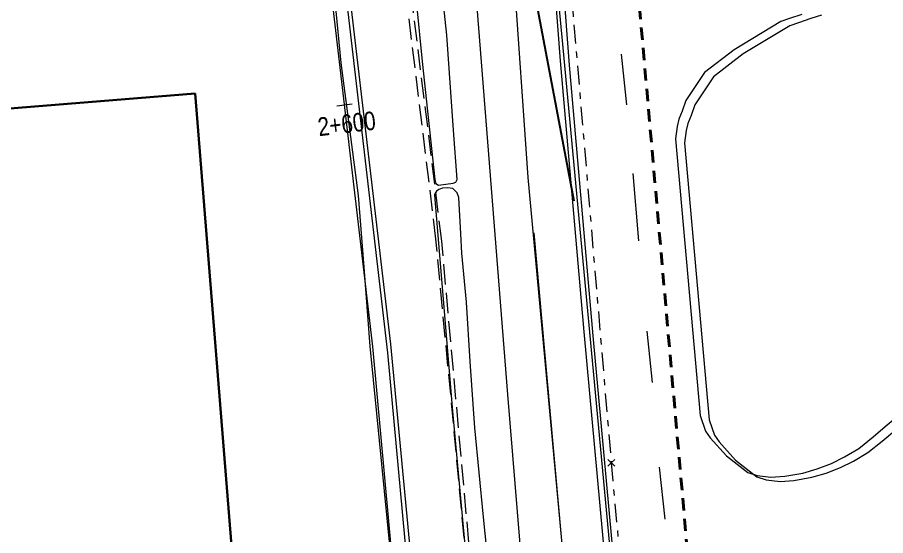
# Model space of a CAD drawing. Header units: metres. Extents: x -703672 to 3951284, y -4124475 to 4104628.
# Drawn here: x 328224.4 to 328280.6, y 4103476.8 to 4103510.3 of the extents above; entities that cross this region are included whole.
import ezdxf

# ---------------------------------------------------------------- set-up
doc = ezdxf.new("R2010")
doc.units = ezdxf.units.M
doc.header["$MEASUREMENT"] = 0
for name, pattern in [('DGN Style 2', [1.3283826688107345, 0.7970296012864407, -0.5313530675242938]), ('DGN Style 3', [1.8597357363350286, 1.328382668810735, -0.5313530675242938]), ('DGN Style 7', [2.6567653376214695, 1.195544401929661, -0.5313530675242938, 0.3985148006432204, -0.5313530675242938])]:
    doc.linetypes.add(name, pattern=pattern)
for name, color, linetype, lineweight in [('C-ALGN-STAT1', 8, 'Continuous', 0), ('C-PADS-OTLN', 9, 'Continuous', 30), ('C-PROP-BASE', 2, 'CONLMT', 0), ('C-PROP-CONS(Alpha)', 7, 'DGN Style 2', 40), ('C-ROAD-CURB', 9, 'Continuous', 0), ('C-ROAD-UPVD', 253, 'Continuous', 0), ('C-SITE-FENC', 6, 'Continuous', 0), ('V-DTCH-BOTD', 252, 'Continuous', 0), ('V-DTCH-TOP~', 252, 'Continuous', 0), ('V-ROAD-ASPH', 9, 'Continuous', 0), ('V-SITE-STRC', 253, 'Continuous', 0)]:
    doc.layers.add(name, color=color, linetype=linetype, lineweight=lineweight)
doc.styles.add('Style-ENGINEERING', font='ENGINEERING.shx')
doc.linetypes.add('CONLMT', pattern='A,0.10417,-0.00902625,[2,dgnlstyle-tsaec.shx,S=4.133597883597883e-05,R=0,X=0,Y=0],-0.00902625', length=0.1222225)
doc.linetypes.add('FENCE', pattern='A,0.1,-0.01302,[7,dgnlstyle-tsaec.shx,S=0.0001240079365079365,R=0,X=0,Y=0],-0.01302', length=0.12604)

msp = doc.modelspace()

# ---------------------------------------------------------------- linework, layer by layer
at = {"layer": 'C-ALGN-STAT1', "flags": 128}
msp.add_lwpolyline([(328246.1185202483, 4103504.697334498), (328245.1252904163, 4103504.581168665)], dxfattribs=at)
at = {"layer": 'C-PADS-OTLN', "flags": 128}
msp.add_lwpolyline([(328239.6210034303, 4103459.826194865), (328235.9466100774, 4103505.388272668), (328205.5453111732, 4103502.936533503), (328209.2197045261, 4103457.3744557), (328239.6210034303, 4103459.826194865)], close=True, dxfattribs=at)
at = {"layer": 'C-PROP-BASE', "linetype": 'ByBlock'}
for p, q in [((328262.6574283276, 4103481.743535928), (328263.1064411339, 4103481.294523122)), ((328262.8821592376, 4103481.518805018), (328262.6576528345, 4103481.294298615)), ((328262.8821592376, 4103481.518805018), (328263.106890147, 4103481.743535927))]:
    msp.add_line(p, q, dxfattribs=at)
at = {"layer": 'C-PROP-BASE', "color": 251, "linetype": 'DGN Style 7'}
msp.add_lwpolyline([(328230.899934731, 4103987.391029525), (328238.0441592374, 4103974.807805018), (328229.1311592376, 4103960.914805018), (328226.9681592374, 4103954.491805018), (328230.9991592374, 4103896.525805018), (328234.1771592374, 4103846.750805018), (328236.4711592373, 4103808.477805017), (328241.7471592374, 4103728.064805018), (328244.7941592374, 4103680.649805018), (328247.8234212537, 4103635.769016811), (328248.0389347309, 4103632.437029525), (328250.159934731, 4103599.819029524), (328251.6602236531, 4103577.536845913), (328252.1671592374, 4103570.319805018), (328252.4291592372, 4103567.960805018), (328254.6901592372, 4103533.160805018), (328259.5721592373, 4103520.414805017), (328262.8821592375, 4103481.518805019), (328272.6141592373, 4103375.546805018)], dxfattribs=at)
at = {"layer": 'C-PROP-CONS(Alpha)', "color": 9, "transparency": 33554661, "flags": 128}
msp.add_lwpolyline([(328051.3527000129, 4102748.37939936), (328033.3155557459, 4102763.759859016), (328008.635876491, 4102785.194791595), (328001.0587122234, 4102791.754994317), (327978.7635198684, 4102811.492673358), (327966.1439298082, 4102822.81362133), (327961.8799502737, 4102829.347595384), (327957.057644274, 4102838.760785415), (327950.9142166439, 4102852.447486374), (327944.9108842695, 4102882.46314165), (327922.9503158275, 4102979.617200589), (327922.1960612735, 4102984.074704956), (327896.895254712, 4103096.805002357), (327873.602682129, 4103197.996084934), (327970.2778919048, 4103222.03458913), (327945.2853782952, 4103305.343080384), (327930.2819876203, 4103330.564998057), (327883.5789010234, 4103409.045375251), (327883.5789010235, 4103409.045375251), (327870.9613363898, 4103413.475533437), (327831.8293273544, 4103476.306306486), (327799.6734495071, 4103521.613691107), (327806.6592676204, 4103526.955593927), (327784.9216440988, 4103571.617824119), (327626.2738909589, 4103555.289453546), (327612.5795421994, 4103537.316554541), (327610.912267143, 4103605.482858766), (327464.3899750119, 4103600.408329677), (327376.9287606052, 4103410.137822579), (327521.4700117525, 4103346.727226583), (327528.8281654069, 4103347.647212733), (327568.3287292437, 4103211.27215154), (327234.5934998402, 4103358.397358307), (327245.9429127203, 4103450.162797557), (327247.4057606828, 4103462.282137395), (327240.1466832621, 4103465.304146356), (327209.4846702361, 4103470.912804143), (327163.5775247305, 4103479.173001934), (327097.1773292364, 4103490.791457197), (327094.8037589096, 4103490.336329404), (327087.5669605479, 4103491.465917642), (327077.449539086, 4103494.95888159), (327074.0302851388, 4103496.139353393), (327072.3445527111, 4103496.70369043), (327040.4265800085, 4103507.290822693), (327024.6254833043, 4103509.746641063), (327005.0554566061, 4103511.621346213), (326997.3663593705, 4103513.401218432), (326987.1858611336, 4103509.176851866), (326924.9401869376, 4103516.679666858), (326868.1898380349, 4103514.452095245, -0.4874798272826256), (326842.7291952347, 4103544.504835935), (326855.8128268328, 4103607.653487044), (326872.3549334486, 4103674.829124694), (326885.7849688843, 4103716.963841686), (326897.1820855098, 4103756.392376348), (326911.8079730987, 4103792.562866542), (326942.7784593481, 4103859.495280759), (326985.0309523789, 4103937.170100313), (327038.3759761521, 4104017.339902852), (327049.9699591843, 4104031.93014326), (327093.2772874826, 4104085.216318096), (327121.0561478767, 4104115.05712215), (327147.4927338528, 4104141.109056442), (327201.0579048989, 4104189.950156559), (327247.8236230445, 4104227.241544621), (327274.2756034104, 4104246.458416275), (327310.9052788371, 4104272.189052842), (327338.7507480193, 4104290.682435896), (327394.3822770293, 4104323.718145463), (327454.7797406209, 4104356.193582261), (327554.8217139727, 4104397.588329164), (327560.1573850386, 4104391.696800068), (327629.8959608893, 4104414.015198105), (327759.0313031515, 4104448.398455133), (327757.2739255879, 4104455.165774307), (328107.0540342975, 4104542.510103815), (328119.3380608568, 4104542.510103815), (328124.6483431717, 4104536.17317302), (328129.4254646109, 4104518.549251009), (328131.921990407, 4104503.029638088), (328135.078302787, 4104500.213224401), (328154.085317786, 4104500.667789092), (328149.8985258908, 4104547.783738694), (328149.7745655841, 4104555.824714896), (328168.0966631506, 4104560.116307975), (328180.1971601305, 4104561.571233069), (328186.8764764442, 4104562.389659171), (328203.8937110046, 4104564.517264253), (328194.5649608789, 4104557.623580912), (328191.4437345657, 4104556.202444898), (328187.3603782359, 4104545.719257489), (328182.8253075863, 4104532.763466077), (328181.3393865761, 4104525.839460123), (328180.4385673145, 4104514.508980992), (328180.3416913476, 4104501.519693172), (328182.9952471908, 4104464.369911368), (328121.0450735461, 4104464.115166628), (328089.3117504606, 4104492.939601823), (327768.6929376793, 4104411.193379837), (327762.394272341, 4104435.44831491), (327630.6153729495, 4104402.081270727), (327568.961239384, 4104381.975780278), (327586.7809209799, 4104362.299684941), (327579.7950375145, 4104360.190021981), (327526.9949811692, 4104339.560635842), (327472.178603134, 4104315.449356015), (327377.0616109308, 4104262.394203749), (327337.8150383515, 4104235.453131521), (327331.8477650884, 4104234.203481648), (327216.3820695355, 4104145.337984444), (327178.5929724798, 4104112.042658567), (327136.6371358891, 4104068.619937841), (327133.1617217513, 4104062.073926368), (327081.9927725713, 4104002.304896605), (327197.9125123062, 4103949.973291562), (327165.5484697489, 4103878.060140899), (327236.1839484199, 4103839.517953459), (327385.373955234, 4103849.829860281), (327376.9496945368, 4103947.711745712), (327522.7087312953, 4103959.659207741), (327570.1209276664, 4103966.104005254), (327619.9429955619, 4103970.187781311), (327675.5802737248, 4103972.189662043), (327840.2462419602, 4103985.686872555), (327861.3262067086, 4103740.757760243), (327930.6420660896, 4103742.354851621), (327992.4427256854, 4103748.227855178), (328033.5029494578, 4103744.724846469), (328070.8848923553, 4103745.586155542), (328069.9830035489, 4103756.769478619), (328241.8330771768, 4103770.442215998), (328288.4642937218, 4103241.598537642), (328052.9743225681, 4103223.495877456), (328046.3409570817, 4103208.988679592), (328077.9633670195, 4102853.33535271), (328045.914018165, 4102815.224954779), (328124.4115326538, 4102748.37939936)], format="xyb", dxfattribs=at)
at = {"layer": 'C-ROAD-CURB', "linetype": 'Continuous', "lineweight": 25}
msp.add_line((328257.9659405699, 4103511.690802379), (328260.4600729101, 4103498.46149266), dxfattribs=at)
at = {"layer": 'C-ROAD-UPVD', "linetype": 'Continuous', "flags": 128}
for points in [[(328258.8039347311, 4103517.729029525), (328259.572934731, 4103507.508029525), (328261.1079347311, 4103489.998029524), (328263.540934731, 4103463.513029525)], [(328275.2179347309, 4103510.511029525), (328274.420934731, 4103510.248029524), (328273.858934731, 4103510.044029525), (328270.8309347311, 4103508.226029525), (328268.9119347311, 4103506.757029525), (328267.719934731, 4103504.937029525), (328267.4779347309, 4103504.247029525), (328267.257934731, 4103503.734029524), (328267.1479347312, 4103503.271029525), (328267.0429347309, 4103502.472029524), (328268.6309347309, 4103484.582029525), (328268.9929347311, 4103483.577029524), (328269.277934731, 4103483.142029525), (328270.3339347311, 4103481.966029525), (328271.7159347311, 4103480.890029524), (328272.3369347309, 4103480.691029524), (328273.2229347311, 4103480.595029525), (328274.1269347309, 4103480.655029525), (328275.290934731, 4103480.856029524), (328276.2159347311, 4103481.123029524), (328277.142934731, 4103481.487029525), (328277.9779347309, 4103481.900029525), (328278.9019347311, 4103482.452029524), (328279.8419347311, 4103483.191029524), (328280.6239347309, 4103483.867029524), (328281.388934731, 4103484.524029525)]]:
    msp.add_lwpolyline(points, dxfattribs=at)
at = {"layer": 'C-SITE-FENC', "linetype": 'FENCE', "ltscale": 80}
msp.add_lwpolyline([(328266.0343603812, 4103286.495770565), (328247.4450829282, 4103489.050895488), (328243.5708050433, 4103522.176370158), (328236.639335882, 4103521.835521806), (328236.5474761, 4103523.703576159), (328232.5523035188, 4103523.507117379, -0.4142135622451754), (328236.3510173185, 4103527.69874874, -0.4142135624329026), (328232.1590747853, 4103531.497447239), (328236.1545585371, 4103531.693921322), (328236.1351813613, 4103532.087974276), (328234.7749086801, 4103532.021084172, -0.4142135621861647), (328236.0682912558, 4103533.448246958), (328236.0513996245, 4103533.791754038), (328241.2032571121, 4103534.04509169), (328229.8396715609, 4103682.131138401)], format="xyb", dxfattribs=at)
at = {"layer": 'V-DTCH-BOTD', "flags": 128}
msp.add_lwpolyline([(328268.0536010911, 4103282.001170485), (328267.3972531024, 4103289.178502299), (328264.621087171, 4103318.680276633), (328262.18327342, 4103344.974548179), (328258.1031328448, 4103388.510345095), (328254.2694455493, 4103429.406700104), (328251.9055885428, 4103454.617378113), (328248.6128514704, 4103489.181204432)], dxfattribs=at)
at = {"layer": 'V-DTCH-TOP~'}
for p, q in [((328248.6128514704, 4103489.181204432), (328244.471686524, 4103524.588590946)), ((328248.4330944677, 4103488.625995118), (328244.7474316465, 4103520.241475638))]:
    msp.add_line(p, q, dxfattribs=at)
at = {"layer": 'V-DTCH-TOP~', "linetype": 'DGN Style 3'}
for p, q in [((328251.9134503009, 4103495.852697759), (328248.8244837146, 4103520.907619286)), ((328251.5383115372, 4103495.972780238), (328248.6285120401, 4103519.876960699))]:
    msp.add_line(p, q, dxfattribs=at)
at = {"layer": 'V-DTCH-TOP~', "linetype": 'DGN Style 3', "flags": 128}
for points in [[(328278.0644952562, 4103211.877956712), (328276.880172734, 4103224.211539012), (328274.0114474242, 4103255.098172039), (328271.3758885075, 4103284.226071137), (328268.5612783454, 4103313.123265383), (328266.6825163718, 4103333.876657414), (328263.9475971928, 4103363.609486799), (328261.6619300381, 4103388.370619962), (328258.9835531515, 4103417.04997942), (328256.3338807403, 4103445.069801355), (328253.7620642749, 4103472.551913935), (328251.5383115372, 4103495.972780238)], [(328278.379340202, 4103211.588590539), (328277.2332057928, 4103224.15501229), (328274.3863986901, 4103255.192469484), (328271.5245508325, 4103284.295653807), (328268.9091890406, 4103313.047638246), (328266.9772169334, 4103333.735356375), (328264.2144305031, 4103363.596550549), (328261.9171175401, 4103388.446975068), (328259.3070780255, 4103417.083694106), (328256.6106056103, 4103445.106555526), (328254.0091020999, 4103472.587758978), (328251.9134503009, 4103495.852697759)]]:
    msp.add_lwpolyline(points, dxfattribs=at)
at = {"layer": 'V-DTCH-TOP~', "flags": 128}
for points in [[(328267.8919988198, 4103388.995435345), (328265.2809395228, 4103417.643343185), (328262.5834638185, 4103445.676631203), (328259.983683098, 4103473.139635819), (328257.8892554467, 4103496.390984696)], [(328267.7286883505, 4103281.973948729), (328267.0884184086, 4103288.908043234), (328264.3699026644, 4103318.529433016), (328261.9599968692, 4103344.681143025), (328257.8532412154, 4103387.94915179), (328253.9161968535, 4103429.214211783), (328251.5802015564, 4103454.517189083), (328248.4330944677, 4103488.625995118)]]:
    msp.add_lwpolyline(points, dxfattribs=at)
at = {"layer": 'V-ROAD-ASPH', "extrusion": (0.003195280137187545, -0.03012561531641476, 0.9995410134089808), "elevation": -122566.5439821056, "flags": 128}
msp.add_lwpolyline([(759244.2805753498, 4044138.961030915), (759244.2805753499, 4044135.660112103)], dxfattribs=at)
at = {"layer": 'V-ROAD-ASPH', "flags": 128}
for points, elevation in [([(328264.2866961602, 4103500.226321956), (328264.6406961602, 4103495.864321955)], 5.06617733039856), ([(328265.1786961602, 4103490.038321956), (328265.5236961602, 4103486.707321955)], 5.06617733039856), ([(328265.9806961602, 4103481.244321955), (328266.3566961602, 4103477.877321955)], 4.966177330398558)]:
    msp.add_lwpolyline(points, dxfattribs=dict(at, elevation=elevation))
at = {"layer": 'V-ROAD-ASPH'}
for points in [[(328248.8926961602, 4103472.748321956, 5.166177330398561), (328248.3846961602, 4103477.932321955, 5.166177330398561), (328247.7196961602, 4103484.701321955, 5.266177330398563), (328247.2786961602, 4103489.058321956, 5.266177330398563), (328246.8996961602, 4103494.162321955, 5.166177330398561), (328246.5266961602, 4103498.813321956, 5.06617733039856), (328245.4086961602, 4103507.382321956, 5.06617733039856), (328245.0216961602, 4103511.385321956, 5.06617733039856), (328244.7176961602, 4103514.113321955, 5.06617733039856), (328244.4456961602, 4103516.212321955, 5.06617733039856), (328244.2616961602, 4103517.280321956, 5.06617733039856), (328245.2446961602, 4103517.567321956, 5.06617733039856), (328245.3536961602, 4103517.605321955, 5.06617733039856)], [(328259.3886961602, 4103517.457321955, 5.266177330398563), (328260.1576961602, 4103507.236321955, 5.266177330398563), (328261.6926961602, 4103489.726321956, 4.966177330398558), (328264.1256961602, 4103463.241321955, 4.866177330398557)], [(328276.4986961602, 4103510.471321955, 5.56617733039856), (328275.8026961602, 4103510.239321955, 5.466177330398558), (328275.0056961602, 4103509.976321956, 5.466177330398558), (328274.4436961602, 4103509.772321955, 5.466177330398558), (328271.4156961602, 4103507.954321955, 5.266177330398563), (328269.4966961602, 4103506.485321955, 5.266177330398563), (328268.3046961602, 4103504.665321955, 5.166177330398561), (328268.0626961602, 4103503.975321956, 5.166177330398561), (328267.8426961602, 4103503.462321955, 5.166177330398561), (328267.7326961602, 4103502.999321955, 5.166177330398561), (328267.6276961602, 4103502.200321956, 5.166177330398561), (328269.2156961602, 4103484.310321955, 4.866177330398557), (328269.5776961602, 4103483.305321956, 4.866177330398557), (328269.8626961602, 4103482.870321956, 4.766177330398563), (328270.9186961602, 4103481.694321956, 4.766177330398563), (328272.3006961602, 4103480.618321956, 4.766177330398563), (328272.9216961602, 4103480.419321956, 4.666177330398561), (328273.8076961602, 4103480.323321955, 4.666177330398561), (328274.7116961602, 4103480.383321955, 4.666177330398561), (328275.8756961602, 4103480.584321956, 4.56617733039856), (328276.8006961602, 4103480.851321956, 4.666177330398561), (328277.7276961602, 4103481.215321955, 4.56617733039856), (328278.5626961602, 4103481.628321955, 4.56617733039856), (328279.4866961602, 4103482.180321956, 4.56617733039856), (328280.4266961602, 4103482.919321956, 4.56617733039856), (328281.2086961602, 4103483.595321956, 4.56617733039856)]]:
    msp.add_polyline3d(points, dxfattribs=at)
at = {"layer": 'V-SITE-STRC', "elevation": 3.56617733039856, "flags": 128}
msp.add_lwpolyline([(328259.1556961602, 4103450.212321955), (328259.2016961602, 4103450.076321955), (328259.3336961602, 4103449.994321955), (328261.6456961602, 4103450.139321955), (328261.8426961602, 4103450.181321955), (328261.9796961602, 4103450.267321955), (328262.0316961602, 4103450.489321955), (328262.0506961602, 4103450.946321955), (328257.5006961602, 4103499.965321955), (328256.5816961602, 4103513.259321955), (328256.5496961602, 4103513.572321956), (328256.4616961602, 4103513.822321956), (328256.1736961602, 4103513.940321955), (328254.7726961602, 4103513.848321956), (328254.3056961602, 4103513.744321955), (328254.1386961602, 4103513.581321956), (328254.0816961602, 4103513.334321956), (328254.0586961602, 4103512.641321955), (328256.1786961602, 4103485.947321956), (328258.3836961602, 4103459.009321955), (328259.1556961602, 4103450.212321955)], dxfattribs=at)
at = {"layer": 'V-SITE-STRC'}
for points in [[(328281.5966961602, 4103277.982321955, 4.966177330398558), (328278.9476961602, 4103304.501321956, 4.966177330398558), (328275.0026961602, 4103343.268321956, 4.966177330398558), (328271.5486961602, 4103380.992321956, 4.766177330398563), (328268.3096961602, 4103415.956321956, 4.766177330398563), (328265.8516961602, 4103442.921321956, 4.866177330398557), (328263.4906961602, 4103468.835321955, 4.866177330398557), (328259.7066961602, 4103509.038321956, 5.166177330398561), (328258.6706961602, 4103519.804321955, 5.366177330398557), (328254.7696961602, 4103529.879321956, 5.466177330398558)], [(328251.5336961602, 4103517.009321955, 4.866177330398557), (328251.4976961602, 4103517.403321955, 4.866177330398557), (328251.4086961602, 4103517.585321955, 4.866177330398557), (328251.2156961602, 4103517.668321955, 4.866177330398557), (328249.9006961602, 4103517.614321955, 4.866177330398557), (328249.6666961602, 4103517.589321956, 4.866177330398557), (328249.5356961602, 4103517.508321955, 4.866177330398557), (328249.5836961602, 4103517.283321955, 4.866177330398557), (328249.6816961602, 4103516.606321956, 4.866177330398557), (328250.2836961602, 4103511.182321955, 4.866177330398557), (328250.6516961602, 4103507.476321956, 4.866177330398557), (328251.4666961602, 4103499.837321955, 4.866177330398557), (328251.5216961602, 4103499.586321956, 4.866177330398557), (328251.7066961602, 4103499.467321956, 4.866177330398557), (328252.6456961602, 4103499.591321955, 4.866177330398557), (328252.8226961602, 4103499.660321956, 4.866177330398557), (328252.9156961602, 4103499.844321955, 4.866177330398557), (328252.6766961602, 4103503.025321955, 4.866177330398557), (328252.2496961602, 4103509.159321955, 4.966177330398558), (328251.8236961602, 4103513.054321955, 4.966177330398558), (328251.7496961602, 4103514.102321955, 4.966177330398558), (328251.5606961602, 4103515.758321955, 4.966177330398558), (328251.5336961602, 4103517.009321955, 4.866177330398557)], [(328253.0256961602, 4103498.672321956, 4.966177330398558), (328252.9046961602, 4103498.984321956, 4.966177330398558), (328252.6276961602, 4103499.264321955, 4.966177330398558), (328252.2806961602, 4103499.308321956, 4.966177330398558), (328251.9706961602, 4103499.276321955, 4.966177330398558), (328251.7266961602, 4103499.199321955, 4.966177330398558), (328251.5686961602, 4103499.084321956, 4.966177330398558), (328251.4536961602, 4103498.870321956, 4.966177330398558), (328251.4586961602, 4103498.548321955, 4.966177330398558), (328252.6146961602, 4103484.862321956, 4.966177330398558), (328253.7336961602, 4103472.678321955, 4.966177330398558), (328255.5596961602, 4103454.838321955, 4.966177330398558), (328256.3856961602, 4103446.528321955, 4.866177330398557), (328256.9426961602, 4103440.507321956, 4.866177330398557), (328257.6606961602, 4103433.407321956, 4.866177330398557), (328258.3736961602, 4103426.063321956, 4.866177330398557), (328258.8216961602, 4103418.840321955, 4.866177330398557), (328259.6036961602, 4103411.557321955, 4.866177330398557), (328260.3966961602, 4103404.068321955, 4.766177330398563)], [(328261.1226961602, 4103407.231321956, 4.766177330398563), (328260.3136961602, 4103416.966321955, 4.766177330398563), (328259.3656961602, 4103426.727321955, 4.766177330398563), (328258.4166961602, 4103436.144321955, 4.866177330398557), (328257.7046961602, 4103444.517321955, 4.866177330398557), (328257.2476961602, 4103449.016321955, 4.866177330398557), (328257.0676961602, 4103451.290321955, 4.866177330398557), (328256.6576961602, 4103455.804321955, 4.866177330398557), (328256.0126961602, 4103460.788321956, 4.866177330398557), (328255.7546961602, 4103464.663321956, 4.966177330398558), (328255.5296961602, 4103467.903321955, 4.966177330398558), (328255.1556961602, 4103472.721321955, 4.966177330398558), (328254.6166961602, 4103477.997321955, 4.966177330398558), (328254.0476961602, 4103483.783321955, 4.966177330398558), (328253.7606961602, 4103488.062321955, 5.06617733039856), (328253.5086961602, 4103491.898321955, 5.06617733039856), (328253.2116961602, 4103495.067321956, 5.06617733039856), (328253.1486961602, 4103496.318321955, 4.966177330398558), (328253.0256961602, 4103498.672321956, 4.966177330398558)]]:
    msp.add_polyline3d(points, dxfattribs=at)

# ---------------------------------------------------------------- texts
at = {"layer": 'C-ALGN-STAT1', "insert": (328245.6916048322, 4103504.043313682), "char_height": 1.2, "attachment_point": 2, "rotation": 6.67087309516313, "line_spacing_factor": 1.2, "style": 'Style-ENGINEERING'}
msp.add_mtext('\\H1x;\\W0.833333;2+600', dxfattribs=at)

doc.saveas('drawing.dxf')
